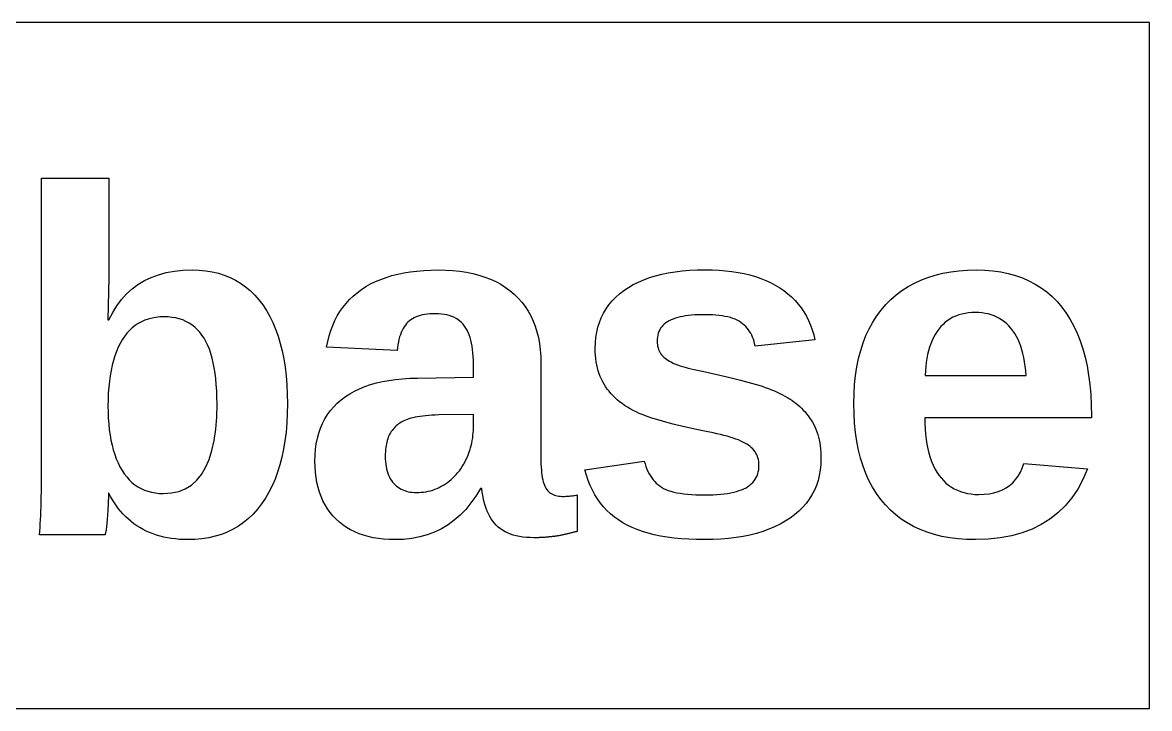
# Model space of a CAD drawing. Header units: metres. Extents: x -500 to 500, y -150 to 150.
# Drawn here: x 6.7 to 500, y -150 to 150 of the extents above; entities that cross this region are included whole.
import ezdxf

# ---------------------------------------------------------------- set-up
doc = ezdxf.new("R2010")
doc.units = ezdxf.units.M

msp = doc.modelspace()

# ---------------------------------------------------------------- linework, layer by layer
for p, q in [((500, 150), (-500, 150)), ((500, -150), (500, 150)), ((14.9817, -48.0965), (14.9817, 81.9435)), ((14.9817, 81.9435), (44.5217, 81.9435)), ((44.5217, 81.9435), (44.5217, 38.4215)), ((63.0237, 38.5509), (66.2097, 39.7153)), ((66.2097, 39.7153), (69.5899, 40.621)), ((69.5899, 40.621), (73.1641, 41.268)), ((73.1641, 41.268), (76.9324, 41.6561)), ((76.9324, 41.6561), (80.8947, 41.7855)), ((80.8947, 41.7855), (83.9443, 41.695)), ((83.9443, 41.695), (86.8825, 41.4235)), ((86.8825, 41.4235), (89.7094, 40.9709)), ((89.7094, 40.9709), (92.4249, 40.3374)), ((92.4249, 40.3374), (95.029, 39.5228)), ((95.029, 39.5228), (97.5218, 38.5272)), ((168.332, 39.3013), (170.924, 39.9604)), ((170.924, 39.9604), (173.622, 40.518)), ((173.622, 40.518), (176.427, 40.9743)), ((176.427, 40.9743), (179.338, 41.3292)), ((179.338, 41.3292), (182.355, 41.5827)), ((182.355, 41.5827), (185.479, 41.7348)), ((185.479, 41.7348), (188.709, 41.7855)), ((188.709, 41.7855), (191.966, 41.7227)), ((191.966, 41.7227), (195.106, 41.5342)), ((195.106, 41.5342), (198.129, 41.22)), ((198.129, 41.22), (201.035, 40.7802)), ((201.035, 40.7802), (203.824, 40.2148)), ((203.824, 40.2148), (206.496, 39.5237)), ((206.496, 39.5237), (209.051, 38.7069)), ((283.763, 39.2538), (286.501, 39.9533)), ((286.501, 39.9533), (289.362, 40.5452)), ((289.362, 40.5452), (292.347, 41.0295)), ((292.347, 41.0295), (295.456, 41.4062)), ((295.456, 41.4062), (298.688, 41.6752)), ((298.688, 41.6752), (302.044, 41.8367)), ((302.044, 41.8367), (305.525, 41.8905)), ((305.525, 41.8905), (308.599, 41.8438)), ((308.599, 41.8438), (311.579, 41.7039)), ((311.579, 41.7039), (314.466, 41.4706)), ((314.466, 41.4706), (317.259, 41.144)), ((317.259, 41.144), (319.957, 40.7241)), ((319.957, 40.7241), (322.562, 40.2108)), ((322.562, 40.2108), (325.073, 39.6043)), ((325.073, 39.6043), (327.49, 38.9044)), ((403.04, 38.5608), (406.227, 39.5461)), ((406.227, 39.5461), (409.552, 40.3523)), ((409.552, 40.3523), (413.015, 40.9793)), ((413.015, 40.9793), (416.616, 41.4272)), ((416.616, 41.4272), (420.355, 41.6959)), ((420.355, 41.6959), (424.232, 41.7855)), ((424.232, 41.7855), (427.932, 41.6894)), ((427.932, 41.6894), (431.495, 41.4011)), ((431.495, 41.4011), (434.922, 40.9205)), ((434.922, 40.9205), (438.211, 40.2478)), ((438.211, 40.2478), (441.363, 39.3828)), ((44.5217, 38.4215), (44.1017, 19.9195)), ((54.6299, 33.5049), (57.2338, 35.4456)), ((57.2338, 35.4456), (60.0317, 37.1276)), ((60.0317, 37.1276), (63.0237, 38.5509)), ((97.5218, 38.5272), (99.9033, 37.3506)), ((99.9033, 37.3506), (102.173, 35.9929)), ((102.173, 35.9929), (104.332, 34.4543)), ((156.969, 34.485), (159.029, 35.651)), ((159.029, 35.651), (161.195, 36.7157)), ((161.195, 36.7157), (163.468, 37.6789)), ((163.468, 37.6789), (165.847, 38.5408)), ((165.847, 38.5408), (168.332, 39.3013)), ((209.051, 38.7069), (211.49, 37.7645)), ((211.49, 37.7645), (213.811, 36.6964)), ((213.811, 36.6964), (216.016, 35.5027)), ((216.016, 35.5027), (218.103, 34.1833)), ((271.933, 34.1418), (274.052, 35.3794)), ((274.052, 35.3794), (276.294, 36.5094)), ((276.294, 36.5094), (278.66, 37.5318)), ((278.66, 37.5318), (281.15, 38.4466)), ((281.15, 38.4466), (283.763, 39.2538)), ((327.49, 38.9044), (329.813, 38.1113)), ((329.813, 38.1113), (332.042, 37.2248)), ((332.042, 37.2248), (334.177, 36.245)), ((334.177, 36.245), (336.218, 35.1719)), ((336.218, 35.1719), (338.166, 34.0055)), ((394.309, 34.53), (397.081, 36.0528)), ((397.081, 36.0528), (399.992, 37.3964)), ((399.992, 37.3964), (403.04, 38.5608)), ((441.363, 39.3828), (444.379, 38.3257)), ((444.379, 38.3257), (447.258, 37.0763)), ((447.258, 37.0763), (450, 35.6347)), ((450, 35.6347), (452.605, 34.0009)), ((50.0044, 28.847), (52.2201, 31.3053)), ((52.2201, 31.3053), (54.6299, 33.5049)), ((104.332, 34.4543), (106.38, 32.7346)), ((106.38, 32.7346), (108.316, 30.8339)), ((108.316, 30.8339), (110.14, 28.7522)), ((149.821, 28.8348), (151.44, 30.3909)), ((151.44, 30.3909), (153.172, 31.8518)), ((153.172, 31.8518), (155.016, 33.2175)), ((155.016, 33.2175), (156.969, 34.485)), ((218.103, 34.1833), (220.074, 32.7382)), ((220.074, 32.7382), (221.928, 31.1675)), ((221.928, 31.1675), (223.654, 29.4812)), ((264.81, 28.2162), (266.371, 29.8282)), ((266.371, 29.8282), (268.08, 31.355)), ((268.08, 31.355), (269.939, 32.7965)), ((269.939, 32.7965), (271.933, 34.1418)), ((338.166, 34.0055), (340.011, 32.7509)), ((340.011, 32.7509), (341.746, 31.4129)), ((341.746, 31.4129), (343.371, 29.9916)), ((343.371, 29.9916), (344.886, 28.4869)), ((386.82, 28.8868), (389.178, 30.947)), ((389.178, 30.947), (391.674, 32.8281)), ((391.674, 32.8281), (394.309, 34.53)), ((452.605, 34.0009), (455.073, 32.1748)), ((455.073, 32.1748), (457.404, 30.1566)), ((457.404, 30.1566), (459.599, 27.9462)), ((46.1552, 23.1541), (47.9828, 26.13)), ((47.9828, 26.13), (50.0044, 28.847)), ((110.14, 28.7522), (111.854, 26.4895)), ((111.854, 26.4895), (113.448, 24.0613)), ((145.641, 23.5957), (146.922, 25.4372)), ((146.922, 25.4372), (148.315, 27.1836)), ((148.315, 27.1836), (149.821, 28.8348)), ((223.654, 29.4812), (225.242, 27.6892)), ((225.242, 27.6892), (226.692, 25.7914)), ((226.692, 25.7914), (228.004, 23.7878)), ((261.019, 22.869), (262.134, 24.7366)), ((262.134, 24.7366), (263.397, 26.519)), ((263.397, 26.519), (264.81, 28.2162)), ((344.886, 28.4869), (346.291, 26.8989)), ((346.291, 26.8989), (347.586, 25.2275)), ((347.586, 25.2275), (348.77, 23.4727)), ((382.531, 24.2414), (384.599, 26.6475)), ((384.599, 26.6475), (386.82, 28.8868)), ((459.599, 27.9462), (461.656, 25.5435)), ((461.656, 25.5435), (463.569, 22.9555)), ((44.1017, 19.9195), (44.5217, 19.9195)), ((44.5217, 19.9195), (46.1552, 23.1541)), ((60.2241, 19.8004), (58.7532, 19.147)), ((61.7628, 20.3351), (60.2241, 19.8004)), ((63.3693, 20.7509), (61.7628, 20.3351)), ((65.0437, 21.0479), (63.3693, 20.7509)), ((66.7858, 21.2261), (65.0437, 21.0479)), ((68.5957, 21.2855), (66.7858, 21.2261)), ((70.3866, 21.2301), (68.5957, 21.2855)), ((72.104, 21.064), (70.3866, 21.2301)), ((73.748, 20.7872), (72.104, 21.064)), ((75.3186, 20.3997), (73.748, 20.7872)), ((76.8158, 19.9015), (75.3186, 20.3997)), ((78.2396, 19.2925), (76.8158, 19.9015)), ((113.448, 24.0613), (114.914, 21.4832)), ((114.914, 21.4832), (116.253, 18.7552)), ((143.416, 19.6272), (144.472, 21.659)), ((144.472, 21.659), (145.641, 23.5957)), ((176.694, 19.9805), (176.026, 19.4726)), ((177.413, 20.4442), (176.694, 19.9805)), ((178.184, 20.8638), (177.413, 20.4442)), ((179.007, 21.2392), (178.184, 20.8638)), ((179.881, 21.5704), (179.007, 21.2392)), ((180.807, 21.8575), (179.881, 21.5704)), ((181.785, 22.1004), (180.807, 21.8575)), ((182.814, 22.2992), (181.785, 22.1004)), ((183.895, 22.4538), (182.814, 22.2992)), ((185.027, 22.5642), (183.895, 22.4538)), ((186.211, 22.6304), (185.027, 22.5642)), ((187.447, 22.6525), (186.211, 22.6304)), ((188.776, 22.6205), (187.447, 22.6525)), ((190.047, 22.5244), (188.776, 22.6205)), ((191.259, 22.3642), (190.047, 22.5244)), ((192.413, 22.1399), (191.259, 22.3642)), ((193.509, 21.8516), (192.413, 22.1399)), ((194.546, 21.4992), (193.509, 21.8516)), ((195.524, 21.0827), (194.546, 21.4992)), ((196.444, 20.6022), (195.524, 21.0827)), ((197.306, 20.0576), (196.444, 20.6022)), ((198.109, 19.4489), (197.306, 20.0576)), ((228.004, 23.7878), (229.178, 21.6785)), ((229.178, 21.6785), (230.213, 19.4634)), ((259.235, 18.8781), (260.053, 20.9162)), ((260.053, 20.9162), (261.019, 22.869)), ((290.595, 19.9481), (289.756, 19.5515)), ((291.497, 20.313), (290.595, 19.9481)), ((292.461, 20.6461), (291.497, 20.313)), ((293.488, 20.9475), (292.461, 20.6461)), ((294.576, 21.2172), (293.488, 20.9475)), ((295.727, 21.4552), (294.576, 21.2172)), ((296.94, 21.6614), (295.727, 21.4552)), ((298.215, 21.8359), (296.94, 21.6614)), ((299.553, 21.9787), (298.215, 21.8359)), ((300.952, 22.0897), (299.553, 21.9787)), ((302.414, 22.169), (300.952, 22.0897)), ((303.938, 22.2166), (302.414, 22.169)), ((305.525, 22.2325), (303.938, 22.2166)), ((307.14, 22.2123), (305.525, 22.2325)), ((308.687, 22.1516), (307.14, 22.2123)), ((310.165, 22.0505), (308.687, 22.1516)), ((311.575, 21.909), (310.165, 22.0505)), ((312.917, 21.727), (311.575, 21.909)), ((314.19, 21.5046), (312.917, 21.727)), ((315.395, 21.2418), (314.19, 21.5046)), ((316.532, 20.9385), (315.395, 21.2418)), ((317.6, 20.5948), (316.532, 20.9385)), ((318.599, 20.2106), (317.6, 20.5948)), ((319.53, 19.786), (318.599, 20.2106)), ((320.393, 19.321), (319.53, 19.786)), ((348.77, 23.4727), (349.845, 21.6346)), ((349.845, 21.6346), (350.81, 19.7131)), ((378.891, 18.9665), (380.629, 21.6811)), ((380.629, 21.6811), (382.531, 24.2414)), ((412.814, 20.4314), (411.694, 19.7017)), ((413.991, 21.0753), (412.814, 20.4314)), ((415.224, 21.6333), (413.991, 21.0753)), ((416.514, 22.1054), (415.224, 21.6333)), ((417.86, 22.4917), (416.514, 22.1054)), ((419.263, 22.7922), (417.86, 22.4917)), ((420.723, 23.0068), (419.263, 22.7922)), ((422.239, 23.1356), (420.723, 23.0068)), ((423.811, 23.1785), (422.239, 23.1356)), ((425.292, 23.1377), (423.811, 23.1785)), ((426.725, 23.0155), (425.292, 23.1377)), ((428.111, 22.8118), (426.725, 23.0155)), ((429.45, 22.5266), (428.111, 22.8118)), ((430.741, 22.1599), (429.45, 22.5266)), ((431.985, 21.7117), (430.741, 22.1599)), ((433.182, 21.182), (431.985, 21.7117)), ((434.332, 20.5708), (433.182, 21.182)), ((435.434, 19.8781), (434.332, 20.5708)), ((436.489, 19.1039), (435.434, 19.8781)), ((463.569, 22.9555), (465.329, 20.1889)), ((465.329, 20.1889), (466.936, 17.2438)), ((53.5478, 15.3453), (52.416, 14.0978)), ((54.7474, 16.4739), (53.5478, 15.3453)), ((56.0149, 17.4837), (54.7474, 16.4739)), ((57.3502, 18.3748), (56.0149, 17.4837)), ((58.7532, 19.147), (57.3502, 18.3748)), ((79.59, 18.5728), (78.2396, 19.2925)), ((80.867, 17.7424), (79.59, 18.5728)), ((82.0705, 16.8013), (80.867, 17.7424)), ((83.2007, 15.7494), (82.0705, 16.8013)), ((84.2574, 14.5868), (83.2007, 15.7494)), ((116.253, 18.7552), (117.465, 15.8773)), ((117.465, 15.8773), (118.549, 12.8495)), ((140.924, 12.9606), (141.642, 15.278)), ((141.642, 15.278), (142.473, 17.5001)), ((142.473, 17.5001), (143.416, 19.6272)), ((172.886, 15.3266), (172.484, 14.4343)), ((173.322, 16.1611), (172.886, 15.3266)), ((173.793, 16.9377), (173.322, 16.1611)), ((174.298, 17.6565), (173.793, 16.9377)), ((174.836, 18.3174), (174.298, 17.6565)), ((175.41, 18.9205), (174.836, 18.3174)), ((176.026, 19.4726), (175.41, 18.9205)), ((198.853, 18.7762), (198.109, 19.4489)), ((199.539, 18.0394), (198.853, 18.7762)), ((200.167, 17.2385), (199.539, 18.0394)), ((200.742, 16.3717), (200.167, 17.2385)), ((201.272, 15.437), (200.742, 16.3717)), ((201.755, 14.4346), (201.272, 15.437)), ((230.213, 19.4634), (231.111, 17.1426)), ((231.111, 17.1426), (231.871, 14.716)), ((258.046, 14.5463), (258.566, 16.7548)), ((258.566, 16.7548), (259.235, 18.8781)), ((285.277, 14.8786), (284.997, 14.1014)), ((285.619, 15.6129), (285.277, 14.8786)), ((286.024, 16.3043), (285.619, 15.6129)), ((286.49, 16.9528), (286.024, 16.3043)), ((287.019, 17.5583), (286.49, 16.9528)), ((287.61, 18.121), (287.019, 17.5583)), ((288.263, 18.6407), (287.61, 18.121)), ((288.978, 19.1176), (288.263, 18.6407)), ((289.756, 19.5515), (288.978, 19.1176)), ((321.188, 18.8155), (320.393, 19.321)), ((321.926, 18.269), (321.188, 18.8155)), ((322.621, 17.6808), (321.926, 18.269)), ((323.272, 17.0509), (322.621, 17.6808)), ((323.88, 16.3794), (323.272, 17.0509)), ((324.444, 15.6662), (323.88, 16.3794)), ((324.965, 14.9113), (324.444, 15.6662)), ((325.442, 14.1148), (324.965, 14.9113)), ((350.81, 19.7131), (351.664, 17.7082)), ((351.664, 17.7082), (352.408, 15.62)), ((352.408, 15.62), (353.042, 13.4484)), ((375.913, 13.0745), (377.319, 16.0976)), ((377.319, 16.0976), (378.891, 18.9665)), ((407.78, 15.9245), (406.947, 14.7743)), ((408.674, 16.9976), (407.78, 15.9245)), ((409.624, 17.9848), (408.674, 16.9976)), ((410.631, 18.8862), (409.624, 17.9848)), ((411.694, 19.7017), (410.631, 18.8862)), ((437.497, 18.2483), (436.489, 19.1039)), ((438.457, 17.3111), (437.497, 18.2483)), ((439.37, 16.2925), (438.457, 17.3111)), ((440.231, 15.1924), (439.37, 16.2925)), ((441.033, 14.0108), (440.231, 15.1924)), ((466.936, 17.2438), (468.39, 14.1203)), ((50.3557, 11.2465), (49.4306, 9.64946)), ((51.3519, 12.7316), (50.3557, 11.2465)), ((52.416, 14.0978), (51.3519, 12.7316)), ((85.2408, 13.3135), (84.2574, 14.5868)), ((86.1507, 11.9295), (85.2408, 13.3135)), ((86.9905, 10.431), (86.1507, 11.9295)), ((87.7631, 8.81435), (86.9905, 10.431)), ((118.549, 12.8495), (119.505, 9.67181)), ((139.826, 8.0405), (140.319, 10.5481)), ((140.319, 10.5481), (140.924, 12.9606)), ((171.217, 10.2867), (170.986, 9.1051)), ((171.483, 11.4103), (171.217, 10.2867)), ((171.782, 12.4762), (171.483, 11.4103)), ((172.116, 13.4842), (171.782, 12.4762)), ((172.484, 14.4343), (172.116, 13.4842)), ((202.192, 13.3644), (201.755, 14.4346)), ((202.584, 12.2264), (202.192, 13.3644)), ((202.929, 11.0206), (202.584, 12.2264)), ((203.228, 9.74696), (202.929, 11.0206)), ((231.871, 14.716), (232.492, 12.1836)), ((232.492, 12.1836), (232.975, 9.54549)), ((257.377, 7.40948), (257.451, 9.87366)), ((257.451, 9.87366), (257.674, 12.2526)), ((257.674, 12.2526), (258.046, 14.5463)), ((284.531, 11.5123), (284.5, 10.5635)), ((284.5, 10.5635), (284.524, 9.81548)), ((284.624, 12.4183), (284.531, 11.5123)), ((284.779, 13.2813), (284.624, 12.4183)), ((284.997, 14.1014), (284.779, 13.2813)), ((325.876, 13.2766), (325.442, 14.1148)), ((326.266, 12.3967), (325.876, 13.2766)), ((326.612, 11.4751), (326.266, 12.3967)), ((326.915, 10.5119), (326.612, 11.4751)), ((327.175, 9.50705), (326.915, 10.5119)), ((353.567, 11.1935), (327.391, 8.46049)), ((353.042, 13.4484), (353.567, 11.1935)), ((373.597, 6.56537), (374.672, 9.89705)), ((374.672, 9.89705), (375.913, 13.0745)), ((404.822, 10.9132), (404.24, 9.48932)), ((405.467, 12.2686), (404.822, 10.9132)), ((406.176, 13.5557), (405.467, 12.2686)), ((406.947, 14.7743), (406.176, 13.5557)), ((441.776, 12.7477), (441.033, 14.0108)), ((442.461, 11.4031), (441.776, 12.7477)), ((443.087, 9.97708), (442.461, 11.4031)), ((443.655, 8.46956), (443.087, 9.97708)), ((468.39, 14.1203), (469.691, 10.8181)), ((469.691, 10.8181), (470.838, 7.33751)), ((47.8023, 6.14), (47.0992, 4.22755)), ((48.5794, 7.9473), (47.8023, 6.14)), ((49.4306, 9.64946), (48.5794, 7.9473)), ((88.4686, 7.07948), (87.7631, 8.81435)), ((89.1068, 5.22644), (88.4686, 7.07948)), ((89.6779, 3.2552), (89.1068, 5.22644)), ((119.505, 9.67181), (120.334, 6.34419)), ((120.334, 6.34419), (121.036, 2.86667)), ((170.627, 6.5685), (139.826, 8.0405)), ((170.789, 7.86572), (170.627, 6.5685)), ((170.986, 9.1051), (170.789, 7.86572)), ((203.481, 8.40555), (203.228, 9.74696)), ((203.688, 6.99634), (203.481, 8.40555)), ((203.85, 5.51932), (203.688, 6.99634)), ((203.965, 3.9745), (203.85, 5.51932)), ((232.975, 9.54549), (233.32, 6.80157)), ((233.32, 6.80157), (233.528, 3.95192)), ((257.404, 5.90753), (257.377, 7.40948)), ((257.485, 4.44228), (257.404, 5.90753)), ((284.524, 9.81548), (284.595, 9.09171)), ((284.595, 9.09171), (284.715, 8.3922)), ((284.715, 8.3922), (284.883, 7.71696)), ((284.883, 7.71696), (285.098, 7.06598)), ((285.098, 7.06598), (285.362, 6.43925)), ((285.362, 6.43925), (285.673, 5.83679)), ((285.673, 5.83679), (286.032, 5.25859)), ((286.032, 5.25859), (286.439, 4.70465)), ((327.391, 8.46049), (327.175, 9.50705)), ((372.687, 3.07939), (373.597, 6.56537)), ((403.263, 6.43634), (402.869, 4.80724)), ((403.72, 7.99704), (403.263, 6.43634)), ((404.24, 9.48932), (403.72, 7.99704)), ((444.165, 6.88055), (443.655, 8.46956)), ((444.616, 5.21008), (444.165, 6.88055)), ((445.008, 3.45811), (444.616, 5.21008)), ((470.838, 7.33751), (471.833, 3.67834)), ((45.915, 0.08728), (45.4339, -2.14056)), ((46.4701, 2.20998), (45.915, 0.08728)), ((47.0992, 4.22755), (46.4701, 2.20998)), ((90.1817, 1.16577), (89.6779, 3.2552)), ((90.6184, -1.04182), (90.1817, 1.16577)), ((121.036, 2.86667), (121.61, -0.76074)), ((204.034, 2.36191), (203.965, 3.9745)), ((204.057, 0.68149), (204.034, 2.36191)), ((204.057, -5.10049), (204.057, 0.68149)), ((233.528, 3.95192), (233.597, 0.99649)), ((233.597, 0.99649), (233.597, -40.4225)), ((257.62, 3.01372), (257.485, 4.44228)), ((257.81, 1.62184), (257.62, 3.01372)), ((258.053, 0.26668), (257.81, 1.62184)), ((258.351, -1.05177), (258.053, 0.26668)), ((286.439, 4.70465), (286.894, 4.17497)), ((286.894, 4.17497), (287.397, 3.66956)), ((287.397, 3.66956), (287.948, 3.18839)), ((287.948, 3.18839), (288.547, 2.73149)), ((288.547, 2.73149), (289.202, 2.29263)), ((289.202, 2.29263), (289.922, 1.8656)), ((289.922, 1.8656), (290.708, 1.45038)), ((290.708, 1.45038), (291.56, 1.047)), ((291.56, 1.047), (292.476, 0.65543)), ((292.476, 0.65543), (293.458, 0.27568)), ((293.458, 0.27568), (294.505, -0.09222)), ((371.942, -0.56082), (372.687, 3.07939)), ((402.269, 1.34378), (402.063, -0.49056)), ((402.537, 3.10971), (402.269, 1.34378)), ((402.869, 4.80724), (402.537, 3.10971)), ((445.342, 1.62468), (445.008, 3.45811)), ((445.618, -0.29022), (445.342, 1.62468)), ((471.833, 3.67834), (472.675, -0.1593)), ((45.0269, -4.47354), (44.6938, -6.91165)), ((45.4339, -2.14056), (45.0269, -4.47354)), ((90.9879, -3.36763), (90.6184, -1.04182)), ((91.2903, -5.81161), (90.9879, -3.36763)), ((121.61, -0.76074), (122.056, -4.53807)), ((122.056, -4.53807), (122.375, -8.4653)), ((258.702, -2.33354), (258.351, -1.05177)), ((259.108, -3.57861), (258.702, -2.33354)), ((259.568, -4.78699), (259.108, -3.57861)), ((260.083, -5.95866), (259.568, -4.78699)), ((294.505, -0.09222), (295.618, -0.44833)), ((295.618, -0.44833), (296.796, -0.7926)), ((296.796, -0.7926), (298.039, -1.12506)), ((298.039, -1.12506), (299.348, -1.44569)), ((299.348, -1.44569), (300.721, -1.7545)), ((300.721, -1.7545), (302.161, -2.0515)), ((302.161, -2.0515), (304.197, -2.47304)), ((304.197, -2.47304), (306.198, -2.89644)), ((306.198, -2.89644), (308.163, -3.3217)), ((308.163, -3.3217), (310.093, -3.74883)), ((310.093, -3.74883), (311.987, -4.1778)), ((311.987, -4.1778), (313.846, -4.60863)), ((313.846, -4.60863), (315.67, -5.04132)), ((370.949, -8.30411), (371.363, -4.35533)), ((371.363, -4.35533), (371.942, -0.56082)), ((401.921, -2.39331), (401.84, -4.36449)), ((401.84, -4.36449), (445.993, -4.36449)), ((402.063, -0.49056), (401.921, -2.39331)), ((445.835, -2.28662), (445.618, -0.29022)), ((445.993, -4.36449), (445.835, -2.28662)), ((472.675, -0.1593), (473.363, -4.17551)), ((473.363, -4.17551), (473.899, -8.37022)), ((44.4348, -9.45491), (44.2497, -12.1033)), ((44.6938, -6.91165), (44.4348, -9.45491)), ((91.5254, -8.37381), (91.2903, -5.81161)), ((91.6934, -11.0542), (91.5254, -8.37381)), ((122.375, -8.4653), (122.566, -12.5424)), ((154.25, -10.1454), (156.572, -9.20361)), ((156.572, -9.20361), (159.017, -8.36879)), ((159.017, -8.36879), (161.584, -7.64095)), ((161.584, -7.64095), (164.274, -7.02008)), ((164.274, -7.02008), (167.087, -6.5062)), ((167.087, -6.5062), (170.022, -6.0993)), ((170.022, -6.0993), (173.08, -5.79938)), ((173.08, -5.79938), (176.26, -5.60645)), ((176.26, -5.60645), (179.563, -5.52049)), ((179.563, -5.52049), (204.057, -5.10049)), ((260.651, -7.09363), (260.083, -5.95866)), ((261.273, -8.19191), (260.651, -7.09363)), ((261.95, -9.25349), (261.273, -8.19191)), ((262.678, -10.2816), (261.95, -9.25349)), ((315.67, -5.04132), (317.458, -5.47588)), ((317.458, -5.47588), (319.21, -5.91228)), ((319.21, -5.91228), (320.927, -6.35054)), ((320.927, -6.35054), (322.609, -6.79066)), ((322.609, -6.79066), (324.255, -7.23265)), ((324.255, -7.23265), (325.866, -7.6765)), ((325.866, -7.6765), (327.434, -8.12764)), ((327.434, -8.12764), (328.955, -8.59187)), ((328.955, -8.59187), (330.426, -9.06918)), ((330.426, -9.06918), (331.85, -9.55957)), ((331.85, -9.55957), (333.224, -10.063)), ((370.701, -12.4072), (370.949, -8.30411)), ((473.899, -8.37022), (474.281, -12.7435)), ((44.2497, -12.1033), (44.1387, -14.8568)), ((91.7941, -13.8527), (91.6934, -11.0542)), ((91.8277, -16.7695), (91.7941, -13.8527)), ((122.566, -12.5424), (122.63, -16.7695)), ((146.186, -14.9825), (148.018, -13.6127)), ((148.018, -13.6127), (149.973, -12.35)), ((149.973, -12.35), (152.05, -11.1942)), ((152.05, -11.1942), (154.25, -10.1454)), ((263.455, -11.28), (262.678, -10.2816)), ((264.281, -12.2484), (263.455, -11.28)), ((265.157, -13.187), (264.281, -12.2484)), ((266.081, -14.0958), (265.157, -13.187)), ((267.055, -14.9747), (266.081, -14.0958)), ((333.224, -10.063), (334.551, -10.5796)), ((334.551, -10.5796), (335.828, -11.1092)), ((335.828, -11.1092), (337.058, -11.6519)), ((337.058, -11.6519), (338.238, -12.2076)), ((338.238, -12.2076), (339.37, -12.7765)), ((339.37, -12.7765), (340.454, -13.3584)), ((340.454, -13.3584), (341.489, -13.9534)), ((341.489, -13.9534), (342.476, -14.5615)), ((342.476, -14.5615), (343.423, -15.1895)), ((370.618, -16.6645), (370.701, -12.4072)), ((474.281, -12.7435), (474.511, -17.2952)), ((44.1387, -14.8568), (44.1017, -17.7155)), ((44.1017, -17.7155), (44.1381, -20.4499)), ((91.689, -22.5699), (91.8277, -16.7695)), ((122.63, -16.7695), (122.563, -21.0295)), ((140.192, -21.4716), (141.486, -19.7001)), ((141.486, -19.7001), (142.916, -18.028)), ((142.916, -18.028), (144.483, -16.4555)), ((144.483, -16.4555), (146.186, -14.9825)), ((268.078, -15.8238), (267.055, -14.9747)), ((269.15, -16.643), (268.078, -15.8238)), ((270.271, -17.4324), (269.15, -16.643)), ((271.442, -18.192), (270.271, -17.4324)), ((272.661, -18.9216), (271.442, -18.192)), ((273.93, -19.6215), (272.661, -18.9216)), ((275.248, -20.2915), (273.93, -19.6215)), ((343.423, -15.1895), (344.34, -15.8442)), ((344.34, -15.8442), (345.228, -16.5257)), ((345.228, -16.5257), (346.086, -17.2339)), ((346.086, -17.2339), (346.914, -17.9689)), ((346.914, -17.9689), (347.712, -18.7306)), ((347.712, -18.7306), (348.48, -19.5191)), ((348.48, -19.5191), (349.219, -20.3343)), ((370.7, -21.0619), (370.618, -16.6645)), ((474.511, -17.2952), (474.587, -22.0255)), ((44.1381, -20.4499), (44.2473, -23.0898)), ((44.2473, -23.0898), (44.4292, -25.6351)), ((91.2729, -27.9063), (91.689, -22.5699)), ((122.563, -21.0295), (122.362, -25.1408)), ((138.012, -25.3134), (139.034, -23.3427)), ((139.034, -23.3427), (140.192, -21.4716)), ((173.029, -24.4774), (172.427, -24.8179)), ((173.656, -24.1599), (173.029, -24.4774)), ((174.307, -23.8655), (173.656, -24.1599)), ((175.005, -23.5908), (174.307, -23.8655)), ((175.775, -23.3329), (175.005, -23.5908)), ((176.615, -23.0919), (175.775, -23.3329)), ((177.526, -22.8676), (176.615, -23.0919)), ((178.508, -22.6602), (177.526, -22.8676)), ((179.562, -22.4695), (178.508, -22.6602)), ((180.686, -22.2957), (179.562, -22.4695)), ((181.88, -22.1386), (180.686, -22.2957)), ((183.146, -21.9984), (181.88, -22.1386)), ((184.483, -21.875), (183.146, -21.9984)), ((185.891, -21.7683), (184.483, -21.875)), ((187.369, -21.6785), (185.891, -21.7683)), ((188.919, -21.6055), (187.369, -21.6785)), ((204.057, -21.3945), (188.919, -21.6055)), ((204.057, -27.1765), (204.057, -21.3945)), ((276.686, -20.9505), (275.248, -20.2915)), ((278.318, -21.6175), (276.686, -20.9505)), ((280.143, -22.2927), (278.318, -21.6175)), ((282.16, -22.9759), (280.143, -22.2927)), ((284.37, -23.6673), (282.16, -22.9759)), ((286.773, -24.3667), (284.37, -23.6673)), ((289.369, -25.0743), (286.773, -24.3667)), ((349.219, -20.3343), (349.927, -21.1762)), ((349.927, -21.1762), (350.606, -22.0449)), ((350.606, -22.0449), (351.255, -22.9404)), ((351.255, -22.9404), (351.874, -23.8626)), ((351.874, -23.8626), (352.463, -24.8115)), ((370.944, -25.2945), (370.7, -21.0619)), ((474.587, -22.8665), (401.63, -22.8665)), ((401.63, -22.8665), (401.667, -25.3737)), ((474.587, -22.0255), (474.587, -22.8665)), ((44.4292, -25.6351), (44.6839, -28.0859)), ((44.6839, -28.0859), (45.0113, -30.4422)), ((90.5793, -32.7787), (91.2729, -27.9063)), ((122.028, -29.1035), (121.56, -32.9175)), ((122.362, -25.1408), (122.028, -29.1035)), ((135.764, -31.8224), (136.378, -29.5532)), ((136.378, -29.5532), (137.127, -27.3835)), ((137.127, -27.3835), (138.012, -25.3134)), ((167.736, -29.4895), (167.401, -30.0866)), ((168.096, -28.9187), (167.736, -29.4895)), ((168.48, -28.3709), (168.096, -28.9187)), ((168.888, -27.8462), (168.48, -28.3709)), ((169.321, -27.3445), (168.888, -27.8462)), ((169.778, -26.8658), (169.321, -27.3445)), ((170.259, -26.4102), (169.778, -26.8658)), ((170.765, -25.9776), (170.259, -26.4102)), ((171.294, -25.568), (170.765, -25.9776)), ((171.848, -25.1814), (171.294, -25.568)), ((172.427, -24.8179), (171.848, -25.1814)), ((203.883, -30.5795), (203.98, -29.4545)), ((203.98, -29.4545), (204.037, -28.3201)), ((204.037, -28.3201), (204.057, -27.1765)), ((292.158, -25.7899), (289.369, -25.0743)), ((295.139, -26.5136), (292.158, -25.7899)), ((298.314, -27.2455), (295.139, -26.5136)), ((301.681, -27.9854), (298.314, -27.2455)), ((305.241, -28.7334), (301.681, -27.9854)), ((308.994, -29.4895), (305.241, -28.7334)), ((310.638, -29.8351), (308.994, -29.4895)), ((352.463, -24.8115), (353.015, -25.7946)), ((353.015, -25.7946), (353.523, -26.8194)), ((353.523, -26.8194), (353.986, -27.8859)), ((353.986, -27.8859), (354.406, -28.9941)), ((354.406, -28.9941), (354.781, -30.1439)), ((371.352, -29.3623), (370.944, -25.2945)), ((371.922, -33.2652), (371.352, -29.3623)), ((401.667, -25.3737), (401.776, -27.7844)), ((401.776, -27.7844), (401.958, -30.0988)), ((45.0113, -30.4422), (45.4116, -32.7038)), ((45.4116, -32.7038), (45.8846, -34.871)), ((89.6083, -37.1871), (90.5793, -32.7787)), ((121.56, -32.9175), (120.958, -36.5829)), ((134.947, -36.6594), (135.288, -34.1911)), ((135.288, -34.1911), (135.764, -31.8224)), ((165.957, -34.2964), (165.81, -35.1026)), ((166.131, -33.5201), (165.957, -34.2964)), ((166.332, -32.7736), (166.131, -33.5201)), ((166.559, -32.0571), (166.332, -32.7736)), ((166.813, -31.3704), (166.559, -32.0571)), ((167.094, -30.7135), (166.813, -31.3704)), ((167.401, -30.0866), (167.094, -30.7135)), ((203.112, -34.9862), (203.362, -33.8985)), ((203.362, -33.8985), (203.575, -32.8015)), ((203.575, -32.8015), (203.748, -31.6951)), ((203.748, -31.6951), (203.883, -30.5795)), ((312.207, -30.1925), (310.638, -29.8351)), ((313.701, -30.5617), (312.207, -30.1925)), ((315.119, -30.9427), (313.701, -30.5617)), ((316.463, -31.3356), (315.119, -30.9427)), ((317.731, -31.7402), (316.463, -31.3356)), ((318.924, -32.1567), (317.731, -31.7402)), ((320.041, -32.585), (318.924, -32.1567)), ((321.083, -33.0251), (320.041, -32.585)), ((322.05, -33.4769), (321.083, -33.0251)), ((322.942, -33.9407), (322.05, -33.4769)), ((323.758, -34.4162), (322.942, -33.9407)), ((324.5, -34.9035), (323.758, -34.4162)), ((354.781, -30.1439), (355.113, -31.3354)), ((355.113, -31.3354), (355.4, -32.5685)), ((355.4, -32.5685), (355.643, -33.8434)), ((355.643, -33.8434), (355.841, -35.1598)), ((372.656, -37.0034), (371.922, -33.2652)), ((401.958, -30.0988), (402.213, -32.3167)), ((402.213, -32.3167), (402.54, -34.4382)), ((402.54, -34.4382), (402.941, -36.4633)), ((45.8846, -34.871), (46.4303, -36.9436)), ((46.4303, -36.9436), (47.0489, -38.9217)), ((47.0489, -38.9217), (47.7402, -40.8052)), ((88.3598, -41.1314), (89.6083, -37.1871)), ((120.958, -36.5829), (120.222, -40.0996)), ((134.675, -41.8945), (134.743, -39.2272)), ((134.743, -39.2272), (134.947, -36.6594)), ((165.489, -38.626), (165.476, -39.5815)), ((165.529, -37.7003), (165.489, -38.626)), ((165.596, -36.8045), (165.529, -37.7003)), ((165.69, -35.9386), (165.596, -36.8045)), ((165.81, -35.1026), (165.69, -35.9386)), ((201.28, -40.2848), (201.723, -39.2437)), ((201.723, -39.2437), (202.128, -38.1933)), ((202.128, -38.1933), (202.495, -37.1336)), ((202.495, -37.1336), (202.823, -36.0645)), ((202.823, -36.0645), (203.112, -34.9862)), ((325.176, -35.4101), (324.5, -34.9035)), ((325.798, -35.9435), (325.176, -35.4101)), ((326.367, -36.5036), (325.798, -35.9435)), ((326.881, -37.0905), (326.367, -36.5036)), ((327.341, -37.7041), (326.881, -37.0905)), ((327.747, -38.3445), (327.341, -37.7041)), ((328.098, -39.0117), (327.747, -38.3445)), ((328.396, -39.7056), (328.098, -39.0117)), ((355.841, -35.1598), (355.996, -36.518)), ((355.996, -36.518), (356.106, -37.9178)), ((356.106, -37.9178), (356.173, -39.3593)), ((356.173, -39.3593), (356.195, -40.8425)), ((373.552, -40.5767), (372.656, -37.0034)), ((402.941, -36.4633), (403.414, -38.392)), ((403.414, -38.392), (403.959, -40.2243)), ((47.7402, -40.8052), (48.5043, -42.5942)), ((48.5043, -42.5942), (49.3411, -44.2886)), ((49.3411, -44.2886), (50.2507, -45.8885)), ((86.834, -44.6116), (88.3598, -41.1314)), ((119.353, -43.4677), (118.35, -46.6871)), ((120.222, -40.0996), (119.353, -43.4677)), ((134.729, -44.358), (134.675, -41.8945)), ((134.894, -46.7351), (134.729, -44.358)), ((165.476, -39.5815), (165.498, -40.8023)), ((165.498, -40.8023), (165.564, -41.974)), ((165.564, -41.974), (165.674, -43.0965)), ((165.674, -43.0965), (165.829, -44.1698)), ((165.829, -44.1698), (166.028, -45.1941)), ((198.558, -45.1506), (199.162, -44.2434)), ((199.162, -44.2434), (199.736, -43.3019)), ((199.736, -43.3019), (200.282, -42.3263)), ((200.282, -42.3263), (200.798, -41.3165)), ((200.798, -41.3165), (201.28, -40.2848)), ((233.597, -40.4225), (233.609, -41.859)), ((233.609, -41.859), (233.648, -43.2253)), ((233.648, -43.2253), (233.711, -44.5213)), ((252.857, -45.6785), (278.823, -41.7895)), ((278.823, -41.7895), (279.181, -43.0067)), ((279.181, -43.0067), (279.578, -44.168)), ((279.578, -44.168), (280.012, -45.2733)), ((328.64, -40.4262), (328.396, -39.7056)), ((328.829, -41.1737), (328.64, -40.4262)), ((328.964, -41.9479), (328.829, -41.1737)), ((329.046, -42.7488), (328.964, -41.9479)), ((329.039, -44.5904), (329.073, -43.5765)), ((329.073, -43.5765), (329.046, -42.7488)), ((356.115, -43.3397), (355.875, -45.753)), ((356.195, -40.8425), (356.115, -43.3397)), ((374.611, -43.9851), (373.552, -40.5767)), ((375.834, -47.2288), (374.611, -43.9851)), ((403.959, -40.2243), (404.578, -41.9602)), ((404.578, -41.9602), (405.27, -43.5996)), ((405.27, -43.5996), (406.034, -45.1427)), ((444.348, -44.8466), (445.047, -42.8405)), ((445.047, -42.8405), (472.905, -45.2585)), ((14.9767, -50.5492), (14.9817, -48.0965)), ((50.2507, -45.8885), (51.2314, -47.3814)), ((51.2314, -47.3814), (52.2811, -48.7549)), ((52.2811, -48.7549), (53.3999, -50.0089)), ((82.9499, -50.1801), (85.0306, -47.6279)), ((85.0306, -47.6279), (86.834, -44.6116)), ((118.35, -46.6871), (117.213, -49.7579)), ((135.167, -49.0258), (134.894, -46.7351)), ((135.551, -51.23), (135.167, -49.0258)), ((166.028, -45.1941), (166.271, -46.1691)), ((166.271, -46.1691), (166.558, -47.0951)), ((166.558, -47.0951), (166.889, -47.9718)), ((166.889, -47.9718), (167.264, -48.7995)), ((167.264, -48.7995), (167.684, -49.5779)), ((194.322, -49.8757), (195.101, -49.1736)), ((195.101, -49.1736), (195.851, -48.4374)), ((195.851, -48.4374), (196.572, -47.667)), ((196.572, -47.667), (197.263, -46.8624)), ((197.263, -46.8624), (197.925, -46.0236)), ((197.925, -46.0236), (198.558, -45.1506)), ((233.711, -44.5213), (233.801, -45.747)), ((233.801, -45.747), (233.915, -46.9024)), ((233.915, -46.9024), (234.056, -47.9875)), ((234.056, -47.9875), (234.222, -49.0024)), ((234.222, -49.0024), (234.413, -49.9469)), ((253.537, -48.0395), (252.857, -45.6785)), ((254.316, -50.3029), (253.537, -48.0395)), ((280.012, -45.2733), (280.485, -46.3226)), ((280.485, -46.3226), (280.995, -47.3159)), ((280.995, -47.3159), (281.543, -48.2533)), ((281.543, -48.2533), (282.13, -49.1347)), ((282.13, -49.1347), (282.754, -49.9601)), ((327.427, -49.7858), (327.863, -49.0256)), ((327.863, -49.0256), (328.233, -48.2232)), ((328.233, -48.2232), (328.535, -47.3784)), ((328.535, -47.3784), (328.77, -46.4914)), ((328.77, -46.4914), (328.938, -45.5621)), ((328.938, -45.5621), (329.039, -44.5904)), ((355.475, -48.0823), (354.916, -50.3276)), ((355.875, -45.753), (355.475, -48.0823)), ((377.219, -50.3076), (375.834, -47.2288)), ((406.034, -45.1427), (406.871, -46.5893)), ((406.871, -46.5893), (407.78, -47.9395)), ((407.78, -47.9395), (408.757, -49.1913)), ((408.757, -49.1913), (409.796, -50.3429)), ((441.43, -49.9018), (442.539, -48.3772)), ((442.539, -48.3772), (443.512, -46.6921)), ((443.512, -46.6921), (444.348, -44.8466)), ((472.905, -45.2585), (470.898, -49.8305)), ((14.9369, -55.2269), (14.9618, -52.926)), ((14.9618, -52.926), (14.9767, -50.5492)), ((53.3999, -50.0089), (54.5877, -51.1435)), ((54.5877, -51.1435), (55.8445, -52.1587)), ((55.8445, -52.1587), (57.1704, -53.0544)), ((57.1704, -53.0544), (58.5653, -53.8307)), ((58.5653, -53.8307), (60.0293, -54.4876)), ((75.0431, -55.0524), (77.9561, -53.8923)), ((77.9561, -53.8923), (80.5917, -52.2682)), ((80.5917, -52.2682), (82.9499, -50.1801)), ((115.943, -52.68), (114.538, -55.4535)), ((117.213, -49.7579), (115.943, -52.68)), ((136.043, -53.3477), (135.551, -51.23)), ((136.645, -55.379), (136.043, -53.3477)), ((167.684, -49.5779), (168.148, -50.3073)), ((168.148, -50.3073), (168.656, -50.9875)), ((168.656, -50.9875), (169.208, -51.6185)), ((169.208, -51.6185), (169.796, -52.2016)), ((169.796, -52.2016), (170.414, -52.7381)), ((170.414, -52.7381), (171.062, -53.228)), ((171.062, -53.228), (171.738, -53.6711)), ((171.738, -53.6711), (172.444, -54.0677)), ((172.444, -54.0677), (173.179, -54.4175)), ((186.264, -54.4634), (187.224, -54.1275)), ((187.224, -54.1275), (188.17, -53.7469)), ((188.17, -53.7469), (189.101, -53.3214)), ((189.101, -53.3214), (190.018, -52.8512)), ((190.018, -52.8512), (190.921, -52.3363)), ((190.921, -52.3363), (191.81, -51.7765)), ((191.81, -51.7765), (192.676, -51.1771)), ((192.676, -51.1771), (193.514, -50.5435)), ((193.514, -50.5435), (194.322, -49.8757)), ((207.106, -53.7735), (205.123, -57.0859)), ((207.736, -53.7735), (207.106, -53.7735)), ((207.923, -55.3764), (207.736, -53.7735)), ((234.413, -49.9469), (234.63, -50.8212)), ((234.63, -50.8212), (234.872, -51.6252)), ((234.872, -51.6252), (235.14, -52.3589)), ((235.14, -52.3589), (235.433, -53.0224)), ((235.433, -53.0224), (235.752, -53.6155)), ((235.752, -53.6155), (236.1, -54.152)), ((236.1, -54.152), (236.483, -54.6456)), ((255.194, -52.4686), (254.316, -50.3029)), ((256.171, -54.5366), (255.194, -52.4686)), ((282.754, -49.9601), (283.416, -50.7295)), ((283.416, -50.7295), (284.116, -51.443)), ((284.116, -51.443), (284.854, -52.1005)), ((284.854, -52.1005), (285.63, -52.702)), ((285.63, -52.702), (286.444, -53.2475)), ((286.444, -53.2475), (287.324, -53.7451)), ((287.324, -53.7451), (288.3, -54.2029)), ((288.3, -54.2029), (289.371, -54.621)), ((321.49, -54.354), (322.482, -53.9249)), ((322.482, -53.9249), (323.396, -53.4585)), ((323.396, -53.4585), (324.235, -52.9521)), ((324.235, -52.9521), (325.008, -52.4034)), ((325.008, -52.4034), (325.713, -51.8125)), ((325.713, -51.8125), (326.352, -51.1792)), ((326.352, -51.1792), (326.923, -50.5036)), ((326.923, -50.5036), (327.427, -49.7858)), ((354.196, -52.4889), (353.317, -54.5663)), ((354.916, -50.3276), (354.196, -52.4889)), ((378.767, -53.2215), (377.219, -50.3076)), ((380.478, -55.9707), (378.767, -53.2215)), ((409.796, -50.3429), (410.896, -51.3944)), ((410.896, -51.3944), (412.058, -52.3457)), ((412.058, -52.3457), (413.281, -53.1969)), ((413.281, -53.1969), (414.566, -53.948)), ((414.566, -53.948), (415.912, -54.5989)), ((435.622, -54.3954), (437.279, -53.5128)), ((437.279, -53.5128), (438.8, -52.4696)), ((438.8, -52.4696), (440.183, -51.266)), ((440.183, -51.266), (441.43, -49.9018)), ((468.596, -54.0368), (465.999, -57.8773)), ((470.898, -49.8305), (468.596, -54.0368)), ((14.8573, -59.601), (14.9021, -57.4519)), ((14.9021, -57.4519), (14.9369, -55.2269)), ((44.2417, -59.0056), (44.211, -59.7496)), ((44.2669, -58.2939), (44.2417, -59.0056)), ((44.2865, -57.6145), (44.2669, -58.2939)), ((44.3005, -56.9675), (44.2865, -57.6145)), ((44.3089, -56.3528), (44.3005, -56.9675)), ((44.3117, -55.7705), (44.3089, -56.3528)), ((44.5217, -55.7705), (44.3117, -55.7705)), ((45.2738, -57.2634), (44.5217, -55.7705)), ((46.0744, -58.7016), (45.2738, -57.2634)), ((46.9236, -60.0851), (46.0744, -58.7016)), ((60.0293, -54.4876), (61.5623, -55.025)), ((61.5623, -55.025), (63.1643, -55.4431)), ((63.1643, -55.4431), (64.8354, -55.7416)), ((64.8354, -55.7416), (66.5755, -55.9208)), ((66.5755, -55.9208), (68.3847, -55.9805)), ((68.3847, -55.9805), (71.8526, -55.7485)), ((71.8526, -55.7485), (75.0431, -55.0524)), ((113, -58.0783), (111.329, -60.5545)), ((114.538, -55.4535), (113, -58.0783)), ((137.357, -57.3239), (136.645, -55.379)), ((138.178, -59.1823), (137.357, -57.3239)), ((139.109, -60.9542), (138.178, -59.1823)), ((173.179, -54.4175), (173.943, -54.7208)), ((173.943, -54.7208), (174.736, -54.9774)), ((174.736, -54.9774), (175.559, -55.1873)), ((175.559, -55.1873), (176.411, -55.3506)), ((176.411, -55.3506), (177.292, -55.4672)), ((177.292, -55.4672), (178.202, -55.5372)), ((178.202, -55.5372), (179.142, -55.5605)), ((179.142, -55.5605), (180.202, -55.5381)), ((180.202, -55.5381), (181.248, -55.4709)), ((181.248, -55.4709), (182.28, -55.359)), ((182.28, -55.359), (183.297, -55.2022)), ((183.297, -55.2022), (184.3, -55.0007)), ((184.3, -55.0007), (185.289, -54.7544)), ((185.289, -54.7544), (186.264, -54.4634)), ((205.123, -57.0859), (202.99, -60.1333)), ((208.16, -56.9184), (207.923, -55.3764)), ((208.448, -58.3994), (208.16, -56.9184)), ((208.786, -59.8195), (208.448, -58.3994)), ((236.483, -54.6456), (236.9, -55.0963)), ((236.9, -55.0963), (237.352, -55.5041)), ((237.352, -55.5041), (237.837, -55.869)), ((237.837, -55.869), (238.357, -56.1909)), ((238.357, -56.1909), (238.911, -56.4699)), ((238.911, -56.4699), (239.499, -56.7059)), ((239.499, -56.7059), (240.121, -56.8991)), ((240.121, -56.8991), (240.778, -57.0493)), ((240.778, -57.0493), (241.469, -57.1566)), ((241.469, -57.1566), (242.193, -57.221)), ((242.193, -57.221), (242.953, -57.2425)), ((242.953, -57.2425), (243.469, -57.2388)), ((243.469, -57.2388), (243.983, -57.2276)), ((243.983, -57.2276), (244.494, -57.2089)), ((244.494, -57.2089), (245.003, -57.1828)), ((245.003, -57.1828), (245.509, -57.1492)), ((245.509, -57.1492), (246.013, -57.1081)), ((246.013, -57.1081), (246.515, -57.0595)), ((246.515, -57.0595), (247.013, -57.0035)), ((247.013, -57.0035), (247.51, -56.9401)), ((247.51, -56.9401), (248.004, -56.8691)), ((248.004, -56.8691), (248.495, -56.7907)), ((248.495, -56.7907), (248.984, -56.7048)), ((248.984, -56.7048), (249.471, -56.6115)), ((249.471, -56.6115), (249.471, -72.5905)), ((257.247, -56.507), (256.171, -54.5366)), ((258.421, -58.3797), (257.247, -56.507)), ((259.695, -60.1548), (258.421, -58.3797)), ((289.371, -54.621), (290.537, -54.9992)), ((290.537, -54.9992), (291.798, -55.3376)), ((291.798, -55.3376), (293.154, -55.6361)), ((293.154, -55.6361), (294.606, -55.8949)), ((294.606, -55.8949), (296.152, -56.1139)), ((296.152, -56.1139), (297.794, -56.293)), ((297.794, -56.293), (299.531, -56.4323)), ((299.531, -56.4323), (301.364, -56.5319)), ((301.364, -56.5319), (303.291, -56.5916)), ((303.291, -56.5916), (305.314, -56.6115)), ((305.314, -56.6115), (307.182, -56.5928)), ((307.182, -56.5928), (308.971, -56.5369)), ((308.971, -56.5369), (310.681, -56.4436)), ((310.681, -56.4436), (312.31, -56.313)), ((312.31, -56.313), (313.861, -56.1451)), ((313.861, -56.1451), (315.331, -55.9398)), ((315.331, -55.9398), (316.722, -55.6973)), ((316.722, -55.6973), (318.033, -55.4174)), ((318.033, -55.4174), (319.265, -55.1003)), ((319.265, -55.1003), (320.417, -54.7458)), ((320.417, -54.7458), (321.49, -54.354)), ((351.079, -58.4691), (349.72, -60.2945)), ((352.278, -56.5597), (351.079, -58.4691)), ((353.317, -54.5663), (352.278, -56.5597)), ((382.352, -58.555), (380.478, -55.9707)), ((384.389, -60.9745), (382.352, -58.555)), ((415.912, -54.5989), (417.32, -55.1497)), ((417.32, -55.1497), (418.79, -55.6004)), ((418.79, -55.6004), (420.321, -55.9509)), ((420.321, -55.9509), (421.913, -56.2012)), ((421.913, -56.2012), (423.568, -56.3514)), ((423.568, -56.3514), (425.283, -56.4015)), ((425.283, -56.4015), (427.625, -56.3212)), ((427.625, -56.3212), (429.829, -56.0805)), ((429.829, -56.0805), (431.897, -55.6793)), ((431.897, -55.6793), (433.828, -55.1176)), ((433.828, -55.1176), (435.622, -54.3954)), ((465.999, -57.8773), (463.107, -61.3521)), ((14.6632, -65.5932), (14.7379, -63.6717)), ((14.7379, -63.6717), (14.8026, -61.6743)), ((14.8026, -61.6743), (14.8573, -59.601)), ((43.9731, -63.9549), (43.9087, -64.8931)), ((44.0318, -63.0492), (43.9731, -63.9549)), ((44.085, -62.1758), (44.0318, -63.0492)), ((44.1326, -61.3347), (44.085, -62.1758)), ((44.1746, -60.526), (44.1326, -61.3347)), ((44.211, -59.7496), (44.1746, -60.526)), ((47.8212, -61.4138), (46.9236, -60.0851)), ((48.7673, -62.6879), (47.8212, -61.4138)), ((49.762, -63.9071), (48.7673, -62.6879)), ((50.8051, -65.0717), (49.762, -63.9071)), ((109.533, -62.8638), (107.621, -64.9884)), ((111.329, -60.5545), (109.533, -62.8638)), ((140.149, -62.6397), (139.109, -60.9542)), ((141.298, -64.2388), (140.149, -62.6397)), ((200.708, -62.9158), (198.278, -65.4332)), ((202.99, -60.1333), (200.708, -62.9158)), ((209.175, -61.1786), (208.786, -59.8195)), ((209.613, -62.4768), (209.175, -61.1786)), ((210.103, -63.714), (209.613, -62.4768)), ((210.642, -64.8903), (210.103, -63.714)), ((261.068, -61.8322), (259.695, -60.1548)), ((262.539, -63.412), (261.068, -61.8322)), ((264.109, -64.8941), (262.539, -63.412)), ((346.522, -63.6935), (344.684, -65.267)), ((348.201, -62.036), (346.522, -63.6935)), ((349.72, -60.2945), (348.201, -62.036)), ((386.579, -63.2217), (384.389, -60.9745)), ((388.908, -65.2891), (386.579, -63.2217)), ((463.107, -61.3521), (459.92, -64.4611)), ((14.4841, -69.2086), (14.5786, -67.4388)), ((14.5786, -67.4388), (14.6632, -65.5932)), ((43.6176, -68.5766), (43.5426, -69.3715)), ((43.6919, -67.7269), (43.6176, -68.5766)), ((43.7656, -66.8226), (43.6919, -67.7269)), ((43.8387, -65.8635), (43.7656, -66.8226)), ((43.9087, -64.8931), (43.8387, -65.8635)), ((51.8968, -66.1815), (50.8051, -65.0717)), ((53.0369, -67.2365), (51.8968, -66.1815)), ((54.2256, -68.2369), (53.0369, -67.2365)), ((55.4628, -69.1825), (54.2256, -68.2369)), ((103.454, -68.6833), (101.197, -70.2536)), ((105.595, -66.9282), (103.454, -68.6833)), ((107.621, -64.9884), (105.595, -66.9282)), ((142.557, -65.7513), (141.298, -64.2388)), ((143.926, -67.1775), (142.557, -65.7513)), ((145.392, -68.5071), (143.926, -67.1775)), ((146.944, -69.7303), (145.392, -68.5071)), ((195.697, -67.6857), (192.968, -69.6731)), ((198.278, -65.4332), (195.697, -67.6857)), ((211.232, -66.0056), (210.642, -64.8903)), ((211.872, -67.06), (211.232, -66.0056)), ((212.563, -68.0535), (211.872, -67.06)), ((213.304, -68.9859), (212.563, -68.0535)), ((214.096, -69.8575), (213.304, -68.9859)), ((265.778, -66.2786), (264.109, -64.8941)), ((267.547, -67.5654), (265.778, -66.2786)), ((269.414, -68.7545), (267.547, -67.5654)), ((271.395, -69.8508), (269.414, -68.7545)), ((340.546, -68.1484), (338.284, -69.4289)), ((342.686, -66.7565), (340.546, -68.1484)), ((344.684, -65.267), (342.686, -66.7565)), ((391.378, -67.1767), (388.908, -65.2891)), ((393.989, -68.8846), (391.378, -67.1767)), ((396.74, -70.4127), (393.989, -68.8846)), ((456.438, -67.2043), (452.662, -69.5818)), ((459.92, -64.4611), (456.438, -67.2043)), ((14.1407, -74.0625), (14.2651, -72.5204)), ((14.2651, -72.5204), (14.3796, -70.9024)), ((14.3796, -70.9024), (14.4841, -69.2086)), ((42.9203, -73.7602), (42.8397, -74.0625)), ((43.0003, -73.4032), (42.9203, -73.7602)), ((43.0797, -72.9914), (43.0003, -73.4032)), ((43.1584, -72.5249), (43.0797, -72.9914)), ((43.2365, -72.0037), (43.1584, -72.5249)), ((43.314, -71.4277), (43.2365, -72.0037)), ((43.3908, -70.7971), (43.314, -71.4277)), ((43.467, -70.1116), (43.3908, -70.7971)), ((43.5426, -69.3715), (43.467, -70.1116)), ((56.7485, -70.0733), (55.4628, -69.1825)), ((58.0827, -70.9095), (56.7485, -70.0733)), ((59.4606, -71.687), (58.0827, -70.9095)), ((60.8771, -72.4023), (59.4606, -71.687)), ((62.3321, -73.0554), (60.8771, -72.4023)), ((63.8256, -73.6463), (62.3321, -73.0554)), ((65.3578, -74.175), (63.8256, -73.6463)), ((93.7373, -73.8562), (91.0206, -74.6875)), ((96.339, -72.8401), (93.7373, -73.8562)), ((98.8257, -71.6392), (96.339, -72.8401)), ((101.197, -70.2536), (98.8257, -71.6392)), ((148.582, -70.8472), (146.944, -69.7303)), ((150.305, -71.8576), (148.582, -70.8472)), ((152.115, -72.7617), (150.305, -71.8576)), ((154.01, -73.5595), (152.115, -72.7617)), ((155.991, -74.2509), (154.01, -73.5595)), ((187.061, -72.8531), (183.883, -74.0455)), ((190.089, -71.3956), (187.061, -72.8531)), ((192.968, -69.6731), (190.089, -71.3956)), ((214.947, -70.6662), (214.096, -69.8575)), ((215.867, -71.4102), (214.947, -70.6662)), ((216.857, -72.0896), (215.867, -71.4102)), ((217.915, -72.7042), (216.857, -72.0896)), ((219.043, -73.2542), (217.915, -72.7042)), ((220.239, -73.7394), (219.043, -73.2542)), ((221.505, -74.1599), (220.239, -73.7394)), ((243.769, -73.9786), (243.446, -74.0507)), ((244.093, -73.9041), (243.769, -73.9786)), ((244.416, -73.827), (244.093, -73.9041)), ((244.74, -73.7475), (244.416, -73.827)), ((245.066, -73.666), (244.74, -73.7475)), ((245.399, -73.5832), (245.066, -73.666)), ((245.738, -73.4991), (245.399, -73.5832)), ((246.084, -73.4139), (245.738, -73.4991)), ((246.435, -73.3273), (246.084, -73.4139)), ((246.793, -73.2396), (246.435, -73.3273)), ((247.157, -73.1506), (246.793, -73.2396)), ((247.527, -73.0603), (247.157, -73.1506)), ((247.903, -72.9689), (247.527, -73.0603)), ((248.286, -72.8761), (247.903, -72.9689)), ((248.674, -72.7822), (248.286, -72.8761)), ((249.069, -72.687), (248.674, -72.7822)), ((249.471, -72.5905), (249.069, -72.687)), ((273.507, -70.8594), (271.395, -69.8508)), ((275.748, -71.7803), (273.507, -70.8594)), ((278.12, -72.6135), (275.748, -71.7803)), ((280.622, -73.359), (278.12, -72.6135)), ((283.253, -74.0167), (280.622, -73.359)), ((328.011, -73.4374), (325.136, -74.1612)), ((330.763, -72.6023), (328.011, -73.4374)), ((333.393, -71.6559), (330.763, -72.6023)), ((335.9, -70.598), (333.393, -71.6559)), ((338.284, -69.4289), (335.9, -70.598)), ((399.632, -71.761), (396.74, -70.4127)), ((402.665, -72.9295), (399.632, -71.761)), ((405.838, -73.9183), (402.665, -72.9295)), ((409.151, -74.7273), (405.838, -73.9183)), ((444.224, -73.2394), (439.563, -74.5196)), ((448.591, -71.5934), (444.224, -73.2394)), ((452.662, -69.5818), (448.591, -71.5934)), ((42.8397, -74.0625), (14.1407, -74.0625)), ((66.9284, -74.6416), (65.3578, -74.175)), ((68.5377, -75.0459), (66.9284, -74.6416)), ((70.1854, -75.388), (68.5377, -75.0459)), ((71.8718, -75.6679), (70.1854, -75.388)), ((73.5967, -75.8856), (71.8718, -75.6679)), ((75.3601, -76.0411), (73.5967, -75.8856)), ((77.1622, -76.1344), (75.3601, -76.0411)), ((79.0027, -76.1655), (77.1622, -76.1344)), ((82.1798, -76.0731), (79.0027, -76.1655)), ((85.2418, -75.796), (82.1798, -76.0731)), ((88.1887, -75.3341), (85.2418, -75.796)), ((91.0206, -74.6875), (88.1887, -75.3341)), ((158.058, -74.8359), (155.991, -74.2509)), ((160.211, -75.3146), (158.058, -74.8359)), ((162.45, -75.6868), (160.211, -75.3146)), ((164.774, -75.9528), (162.45, -75.6868)), ((167.185, -76.1123), (164.774, -75.9528)), ((169.681, -76.1655), (167.185, -76.1123)), ((173.455, -76.033), (169.681, -76.1655)), ((177.081, -75.6355), (173.455, -76.033)), ((180.557, -74.973), (177.081, -75.6355)), ((183.883, -74.0455), (180.557, -74.973)), ((222.84, -74.5158), (221.505, -74.1599)), ((224.243, -74.8069), (222.84, -74.5158)), ((225.716, -75.0334), (224.243, -74.8069)), ((227.258, -75.1951), (225.716, -75.0334)), ((228.869, -75.2921), (227.258, -75.1951)), ((230.549, -75.3245), (228.869, -75.2921)), ((231.029, -75.3232), (230.549, -75.3245)), ((231.5, -75.3195), (231.029, -75.3232)), ((231.962, -75.3133), (231.5, -75.3195)), ((232.414, -75.3045), (231.962, -75.3133)), ((232.858, -75.2933), (232.414, -75.3045)), ((233.291, -75.2795), (232.858, -75.2933)), ((233.716, -75.2633), (233.291, -75.2795)), ((234.131, -75.2446), (233.716, -75.2633)), ((234.537, -75.2234), (234.131, -75.2446)), ((234.933, -75.1996), (234.537, -75.2234)), ((235.32, -75.1734), (234.933, -75.1996)), ((235.698, -75.1447), (235.32, -75.1734)), ((236.067, -75.1135), (235.698, -75.1447)), ((236.429, -75.0806), (236.067, -75.1135)), ((236.788, -75.0464), (236.429, -75.0806)), ((237.145, -75.0109), (236.788, -75.0464)), ((237.498, -74.9742), (237.145, -75.0109)), ((237.848, -74.9363), (237.498, -74.9742)), ((238.194, -74.8971), (237.848, -74.9363)), ((238.538, -74.8566), (238.194, -74.8971)), ((238.879, -74.8149), (238.538, -74.8566)), ((239.216, -74.7719), (238.879, -74.8149)), ((239.55, -74.7277), (239.216, -74.7719)), ((239.882, -74.6822), (239.55, -74.7277)), ((240.21, -74.6355), (239.882, -74.6822)), ((240.535, -74.5875), (240.21, -74.6355)), ((240.858, -74.5378), (240.535, -74.5875)), ((241.182, -74.4856), (240.858, -74.5378)), ((241.505, -74.4309), (241.182, -74.4856)), ((241.829, -74.3738), (241.505, -74.4309)), ((242.152, -74.3141), (241.829, -74.3738)), ((242.476, -74.252), (242.152, -74.3141)), ((242.799, -74.1874), (242.476, -74.252)), ((243.123, -74.1203), (242.799, -74.1874)), ((243.446, -74.0507), (243.123, -74.1203)), ((286.015, -74.5868), (283.253, -74.0167)), ((288.906, -75.0692), (286.015, -74.5868)), ((291.928, -75.4639), (288.906, -75.0692)), ((295.079, -75.7708), (291.928, -75.4639)), ((298.361, -75.9901), (295.079, -75.7708)), ((301.772, -76.1216), (298.361, -75.9901)), ((305.314, -76.1655), (301.772, -76.1216)), ((308.924, -76.1098), (305.314, -76.1655)), ((312.411, -75.9428), (308.924, -76.1098)), ((315.776, -75.6644), (312.411, -75.9428)), ((319.019, -75.2747), (315.776, -75.6644)), ((322.139, -74.7736), (319.019, -75.2747)), ((325.136, -74.1612), (322.139, -74.7736)), ((412.606, -75.3565), (409.151, -74.7273)), ((416.2, -75.8059), (412.606, -75.3565)), ((419.936, -76.0756), (416.2, -75.8059)), ((423.811, -76.1655), (419.936, -76.0756)), ((429.357, -75.9826), (423.811, -76.1655)), ((434.608, -75.434), (429.357, -75.9826)), ((439.563, -74.5196), (434.608, -75.434)), ((-500, -150), (500, -150))]:
    msp.add_line(p, q)

doc.saveas('drawing.dxf')
